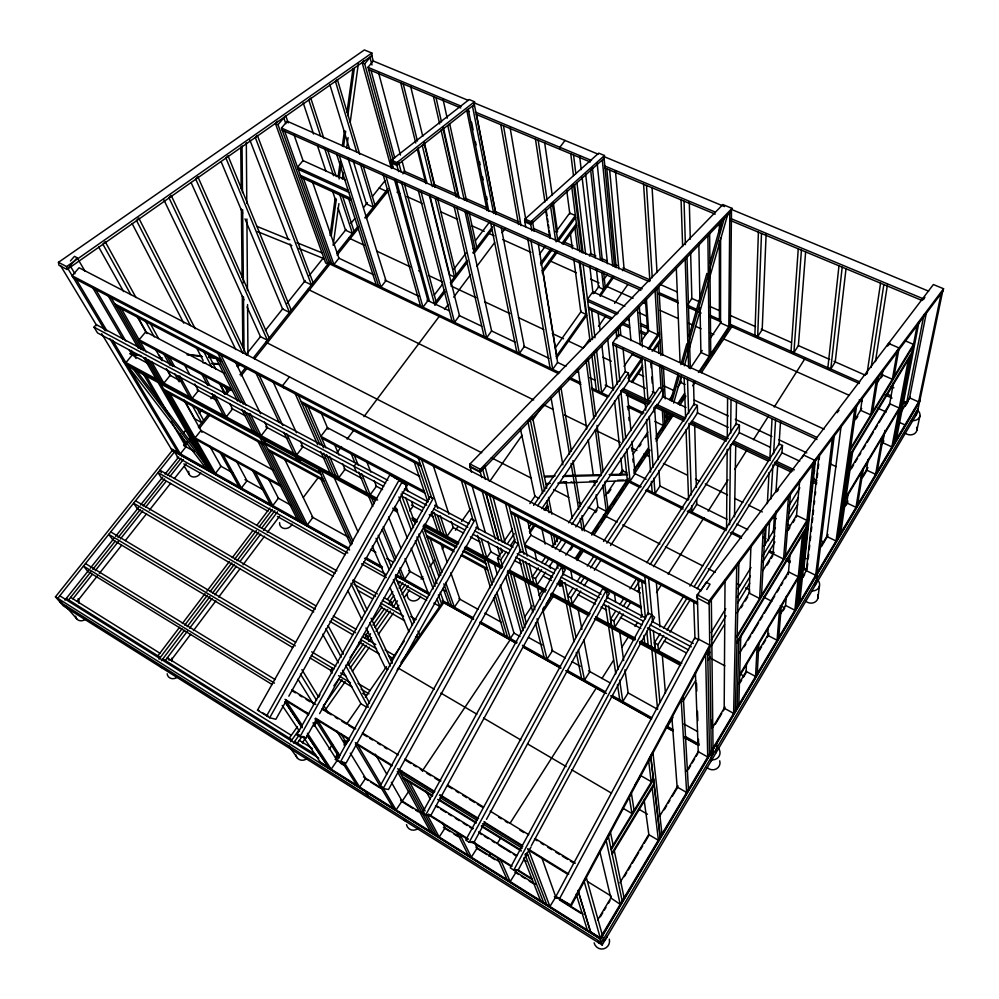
<?xml version="1.0" encoding="UTF-8"?>
<svg xmlns="http://www.w3.org/2000/svg" width="999" height="999" viewBox="0 0 999 999"><rect width="100%" height="100%" fill="white"/><g stroke="black" fill="none" stroke-linecap="round" stroke-linejoin="round"><path stroke-width="1.5" d="M720.604 237.7L720.554 322.952L728.82 326.636L729.794 213.611L732.042 208.354L722.851 204.558L469.992 463.961L469.792 466.858L480.119 472.202L731.48 211.151L730.331 326.061L700.212 371.503M720.616 228.396L720.616 220.642M723.713 339.585L723.738 338.936L849.275 395.367M371.865 53.034L371.853 55.769L67.07 269.48L58.941 265.247L58.454 262.337L364.373 49.95L371.865 53.034L66.596 266.571L58.454 262.337M725.024 580.269L724.188 708.204L733.628 713.361L736.763 565.884L738.885 562.437L735.351 710.451M726.548 529.32L727.185 449.3M727.272 437.962L727.597 397.989M729.582 524.662L730.506 444.692M730.644 433.379L731.031 399.588M391.421 160.152L391.383 162.962L396.853 165.384L474.338 104.508L474.5 101.748L469.168 99.538L391.421 160.152L396.915 162.575L474.5 101.748M734.502 516.795L735.739 445.566M736.101 424.887L736.5 401.685M396.853 165.384L396.915 162.575M646.79 562.699L736.113 423.676L739.435 425.237L739.285 432.629L653.508 566.658M737.087 707.554L738.86 640.072M738.81 704.645L740.759 636.925M758.403 232.23L754.882 335.314L757.679 336.551L762.2 329.633L766.133 233.841M757.679 336.551L761.488 233.516M746.44 663.973L746.153 671.415L755.556 676.435L757.117 646.765M750.923 546.64L749.15 593.119L759.64 598.501L763.186 530.606L765.234 527.272L761.525 595.392M757.254 673.588L758.878 643.818M765.022 545.354L766.146 525.237M767.344 503.571L769.068 472.627M769.867 458.204L772.065 418.643M768.431 540.684L769.53 522.14M770.903 498.951L772.926 464.935M773.588 453.721L775.574 420.279M773.338 532.679L774.45 515.546M775.961 492.195L777.672 465.721M779.008 445.079L780.494 422.115M768.219 627.584L767.707 635.352L777.072 640.234L779.532 609.29M775.911 511.263L773.101 553.821L783.541 559.04L788.486 496.953L790.459 493.718L785.376 555.981M689.934 586.138L779.083 443.881L782.479 445.479L781.98 452.797L697.152 588.686M798.263 248.876L791.021 351.398L793.88 352.659L798.376 345.629L805.631 251.898M793.88 352.659L801.423 250.187M480.119 472.202L480.332 469.305L732.042 208.354M778.733 637.437L781.268 606.393M786.375 596.178L785.564 605.444L794.892 610.214L802.459 534.84M788.261 574.562L790.009 554.495M525.024 219.018L524.775 221.84L530.681 224.45L604.095 158.292L604.457 155.519L598.726 153.147L525.024 219.018L530.944 221.628L604.457 155.519M796.378 517.07L799.774 479.782M530.681 224.45L530.944 221.628M796.528 607.467L804.245 531.868M798.164 604.72L812.849 463.449L814.772 460.314L803.658 455.094L801.735 458.216M799.799 601.972L814.772 460.314M803.945 567.969L813.036 482.442M813.423 478.896L815.496 459.34M838.973 265.871L827.859 367.782L830.768 369.068L835.226 361.95L846.016 268.743M806.355 570.629L819.055 455.069M807.192 567.981L807.704 563.411M808.203 558.828L808.715 554.258M809.215 549.675L809.727 545.104M810.226 540.521L810.738 535.951M811.238 531.368L811.75 526.798M812.249 522.215L812.761 517.644M813.099 514.585L813.598 510.014M814.272 503.908L814.61 500.861M815.284 494.755L815.621 491.708M817.194 477.522L817.694 473.014M818.193 468.506L818.693 463.998M819.192 459.49L819.517 456.493M830.768 369.068L842.194 267.208M815.321 585.189L815.833 580.993M816.495 579.882L817.207 574.2M817.257 572.564L834.252 435.514L832.379 438.573L815.659 575.274L802.697 568.856M817.869 598.276L819.455 585.963M841.208 425.437L826.772 536.463L836.026 540.983L854.819 408.741L856.63 405.769L837.599 538.336M330.07 235.439L335.152 198.451M338.112 176.885L340.234 161.476M342.345 146.054L344.468 130.644M347.003 112.15L352.934 69.006M331.231 235.989L336.338 199.001M339.098 178.958L341.009 165.085M343.556 146.591L345.679 131.181M347.802 115.772L354.383 67.982M333.142 245.092L338.911 203.609M342.32 179.033L343.181 172.889M346.591 148.302L348.089 137.55M350.224 122.19L358.341 63.811M839.172 535.689L850.923 454.632M840.733 533.041L852.646 451.798M848.163 493.706L846.79 502.934L856.006 507.33L861.662 472.04M862.349 398.102L860.551 410.289L870.803 414.922L876.385 379.982L878.146 377.098L872.502 412.112M867.02 373.738L880.544 283.229M871.178 367.407L883.828 284.603M875.436 361.613L887.474 284.553M857.554 504.732L863.261 469.355M868.206 459.403L866.445 470.029L875.624 474.3L882.03 437.987M882.916 370.279L882.167 374.787L892.369 379.283L897.402 350.774L899.112 347.964L888.598 343.431L886.887 346.228M877.147 471.753L883.603 435.352M894.043 376.536L899.112 347.964M884.939 430.432L882.754 442.732L891.895 446.915L908.403 359.528M889.322 405.856L893.418 382.817M893.393 444.393L910.027 356.843M894.879 441.883L917.182 325.199L918.843 322.465M896.378 439.373L918.918 322.29M923.988 314.535L906.305 404.42L902.022 402.522M926.423 312.487L909.552 397.864L918.63 401.898L941.108 293.831L942.706 291.184L917.194 413.236L602.147 944.992L63.299 605.856L55.444 596.865L173.002 449.55M904.644 426.536L904.969 424.9L898.463 421.965M915.758 415.659L916.77 410.789M916.857 430.382L919.904 416.046M697.24 594.78L696.59 597.639L708.366 603.783L942.631 291.546L943.556 288.736L933.378 284.54L697.24 594.78L709.053 600.936L708.366 603.783M665.933 417.008L667.22 412.512M670.629 400.549L678.309 373.626M680.868 364.647L686.837 343.718M688.973 336.238L706.88 273.414M709.864 262.949L722.24 219.568M668.618 413.186L666.483 420.666L665.946 411.326M672.04 401.211L679.308 375.786M682.729 363.823L724.2 218.719M673.638 403.097L681.33 376.273M684.327 365.834L727.484 215.309M698.426 639.672L694.742 637.712L555.943 896.39L570.491 905.444L709.789 645.142L698.663 639.223L559.59 898.638L571.44 905.394L710.389 645.729L709.789 645.142M513.798 870.092L651.698 614.797L648.101 612.887L510.277 867.881L513.798 870.092L518.081 870.254L529.145 849.749M531.368 845.654L654.607 617.382L651.698 614.797M485.002 822.127L473.826 842.669L469.18 842.244L465.734 840.097L602.609 588.673L609.415 593.306L486.488 819.38M469.18 842.244L606.118 590.534M425.649 815.084L561.638 566.858L558.216 565.034L422.29 812.986L425.649 815.084L430.644 815.758L565.309 569.817L561.638 566.858M379.895 786.538L514.872 541.97L518.219 543.756L383.179 788.573L379.895 786.538L382.58 787M520.741 549.612L388.511 789.497L383.179 788.573M340.447 761.912L474.525 520.491L471.253 518.756L337.25 759.914L340.447 761.912L346.104 763.061L477.372 526.51M300 736.675L433.154 498.464L429.957 496.765L296.89 734.74L300 736.675L305.956 738.049L316.571 719.043M319.605 713.623L436.313 504.645M286.538 700.262L275.861 719.28L269.68 717.757L257.505 710.152L389.835 474.887L400.449 480.781L393.768 477.222M288.823 696.178L407.03 485.526L398.988 480.282L407.03 485.526M399.213 479.87L266.671 715.858L268.219 716.246L262.999 712.986M269.68 717.757L402.122 481.955M602.147 944.992L600.162 938.049L920.091 399.45M599.75 851.235L610.839 897.989L620.192 904.332L624.15 898.001L614.31 850.761M644.13 799.999L648.851 834.664L658.416 840.321L660.264 837.212L653.508 778.371L611.001 848.663L613.124 845.129L610.539 832.716L608.354 836.325L622.252 901.21M919.742 401.111L600.411 938.898L320.879 763.348M919.592 401.748L600.499 939.197L55.444 596.865M918.218 408.354L601.448 942.532L59.952 602.035M739.672 674.625L798.251 576.76L788.498 571.853L739.46 653.321M846.028 496.928L899.237 408.029L889.697 403.758L849.899 469.855M739.635 675.973L798.101 578.259M845.791 498.551L898.913 409.765M597.664 920.017L611.176 897.402M619.917 882.766L648.526 834.864M659.652 816.233L677.934 785.639M686.675 771.003L698.601 751.048M712.162 728.333L724.937 706.942M738.523 684.215L746.503 670.841M757.692 652.122L768.868 633.403M780.044 614.685L785.639 605.319M801.61 578.571L806.405 570.554M819.979 547.827L827.971 534.453M843.943 507.704L847.939 501.023M861.513 478.284L867.906 467.594M881.48 444.855L883.878 440.846M900.648 412.787L910.276 396.653M910.364 396.74L906.705 402.859L903.683 401.511M600.362 916.795L602.759 912.786M604.358 910.101L605.956 907.429M608.354 903.421L609.952 900.736M624.325 876.66L626.723 872.639M628.321 869.967L630.719 865.958M632.317 863.286L638.711 852.572M640.309 849.899L642.694 845.891M644.293 843.218L649.088 835.189M664.273 809.764L666.67 805.756M668.269 803.084L669.854 800.399M672.252 796.39L677.846 787.025M688.236 769.63L690.634 765.621M692.232 762.936L694.63 758.928M696.216 756.255L697.814 753.583M715.371 724.188L721.74 713.511M723.338 710.838L724.937 708.166M740.084 682.792L741.683 680.132M743.268 677.459L746.465 672.115M759.215 650.749L761.613 646.74M763.199 644.08L765.596 640.072M767.195 637.399L768.78 634.727M783.141 610.701L784.727 608.029M803.071 577.31L804.657 574.65M821.403 546.603L827.784 535.926M846.116 505.207L847.714 502.547M862.861 477.172L866.845 470.492M905.106 406.431L908.291 401.099M631.942 813.498L634.028 810.027L631.393 793.218L629.233 796.777L631.942 813.498L622.602 808.029M640.496 775.474L651.136 781.58L653.196 778.171L650.661 756.206L648.526 759.727M744.23 646.703L745.841 644.03M748.239 640.034L750.649 636.038M752.259 633.366L758.678 622.702M760.276 620.029L762.687 616.033M764.297 613.361L771.49 601.398M772.314 600.037L774.725 596.028M777.135 592.032L779.532 588.036M781.143 585.364L782.741 582.704M785.152 578.696L786.762 576.036M851.248 468.881L853.658 464.872M855.219 462.275L857.604 458.316M859.19 455.669L860.776 453.034M863.161 449.075L865.546 445.117M867.132 442.47L873.488 431.905M875.087 429.27L877.459 425.312M879.058 422.664L888.586 406.818M737.137 635.664L806.93 520.404L796.54 515.347L786.887 531.181M850.511 448.426L913.511 344.368L904.632 340.559M737.1 637.187L806.742 522.115M850.249 450.249L913.136 346.341M611.238 849.787L653.658 779.632M737 641.72L806.218 527.222M849.462 455.681L912.012 352.21M736.962 643.219L806.043 528.908M849.212 457.48L911.65 354.158M611.962 853.146L654.083 783.378M612.2 854.257L654.233 784.627M707.791 655.644L709.839 652.285L707.092 650.811M707.866 660.314L709.914 656.967M737.062 612.974L749.912 591.87M762.774 570.754L774.025 552.285M853.97 421.079L861.687 408.416M876.647 383.866L882.317 374.563M741.196 607.667L742.819 605.007M745.254 601.011L747.689 597.015M767.17 565.034L769.605 561.038M771.228 558.379L772.851 555.706M788.261 530.394L789.884 527.722M793.131 522.402L794.754 519.73M856.131 418.956L857.754 416.296M881.18 377.822L882.804 375.162M634.852 785.451L641.283 774.899M711.35 639.797L725.998 615.859M737.399 597.227L750.411 575.948M762.624 555.993L774.824 536.038M788.661 513.424L798.426 497.465M813.074 473.514L814.709 470.854M711.538 645.716L724.537 624.437M737.537 603.146L749.725 583.191M762.724 561.913L774.912 541.957M787.911 520.666L797.664 504.707M811.475 482.092L813.91 478.096M866.333 374.313L867.507 372.402M711.076 632.604L725.736 608.691M737.949 588.773L750.973 567.519M764.01 546.266L775.411 527.672M788.436 506.418L799.837 487.812M813.686 465.234L815.309 462.574M667.419 726.485L673.064 717.307M682.742 701.573L695.654 680.606M777.222 491.508L778.546 489.36M706.755 589.535L710.039 584.24L706.131 582.23L700.374 591.47M666.683 637.499L658.441 650.699L657.916 644.655L663.698 635.426M669.979 632.217L689.735 600.561M698.813 593.968L697.339 596.328L698.638 639.897M531.031 847.027L528.821 850.561L549.912 906.505L555.769 896.927L541.708 857.479M666.995 630.144L686.788 598.488M694.218 586.613L782.479 445.479M654.994 648.826L654.445 642.782L660.227 633.566M663.523 628.296L684.165 595.367M488.998 856.443L490.621 853.895M497.102 843.693L501.148 837.312M510.152 823.126L596.203 688.124M601.91 678.558L613.486 660.314M621.753 647.277L628.371 636.863M634.989 626.435L637.462 622.527M640.784 617.307L642.444 614.697M656.543 592.469L661.513 584.627M668.156 574.175L703.945 517.769M708.116 511.201L728.034 479.832M734.615 469.455L746.952 450.012M753.533 439.647L768.431 416.183M774.237 407.03L804.932 358.666M623.239 613.96L614.822 627.097L613.935 620.928L619.83 611.738M626.598 608.703L630.806 602.135M637.524 591.62L640.047 587.674M611.463 625.274L610.539 619.105L615.596 611.226M619.817 604.67L624.025 598.114M629.932 588.935L636.675 578.446M623.201 606.48L627.409 599.912M634.153 589.41L639.21 581.53M650.162 564.46L739.435 425.237M580.731 591.046L572.215 604.045L570.978 597.764L576.96 588.661M580.369 583.466L584.64 576.972M590.621 567.869L597.452 557.479M606.843 543.181L697.352 405.444L694.105 403.908L603.546 541.47M584.153 585.839L588.411 579.345M594.38 570.242L601.198 559.84M610.576 545.529L697.527 412.912L697.352 405.444M572.789 588.186L567.669 595.966L570.978 597.764M577.06 581.693L581.331 575.212M587.312 566.121L594.143 555.744M557.917 584.378L560.501 580.481M575.162 558.379L581.193 549.275M591.545 533.678L628.259 478.309M633.791 469.967L648.438 447.864M656.206 436.163L670.853 414.061M677.759 403.658L684.652 393.256M698.451 372.452L730.344 324.35L859.727 381.905M542.719 609.128L544.443 606.53M546.166 603.933L552.185 594.855M559.078 584.465L561.65 580.569M576.286 558.491L582.305 549.4M591.77 535.114L627.921 480.581M633.94 471.491L648.576 449.413M655.456 439.036L671.803 414.36M678.696 403.971L684.715 394.88M559.34 585.539L561.051 582.941M577.36 558.329L580.794 553.146M595.392 531.118L597.964 527.222M601.398 522.04L603.983 518.156M607.417 512.974L609.989 509.09M613.423 503.896L615.996 500.012M619.43 494.83L623.726 488.349M625.436 485.764L628.009 481.868M638.324 466.308L641.758 461.126M644.343 457.23L646.915 453.334M662.387 429.982L664.959 426.098M669.268 419.605L670.978 417.02M681.293 401.448L684.727 396.266M705.356 365.135L707.929 361.238M712.225 354.757L713.948 352.16M718.244 345.679L721.678 340.484M724.263 336.588L727.697 331.406M542.894 612.037L554.008 595.267M559.939 586.301L562.524 582.392M577.047 560.464L583.928 550.074M594.168 534.602L629.82 480.756M634.865 473.151L650.112 450.124M656.043 441.158L673.101 415.409M679.882 405.169L685.876 396.128M692.732 385.764L695.341 381.83M701.335 372.764L732.13 326.261M514.21 632.679L510.314 638.511L496.84 592.282M524.388 617.382L532.167 605.719M539.073 595.354L542.519 590.172M549.425 579.807L552.022 575.923M565.834 555.194L572.739 544.83M583.953 527.984L597.764 507.242M605.544 495.591L615.034 481.331M619.355 474.85L622.802 469.667M633.166 454.12L647.839 432.092M669.417 399.7L672.876 394.518M678.046 386.75L681.505 381.568M690.134 368.606L702.222 350.474M709.989 338.811L721.216 321.965L709.69 316.87M401.923 801.598L408.703 791.395M422.302 771.003L510.102 639.872M570.417 550.137L573.001 546.253M595.404 512.612L597.127 510.014M608.329 493.194L610.913 489.31M620.391 475.074L622.976 471.203M639.348 446.615L641.071 444.018M645.379 437.55L647.102 434.965M545.641 572.102L537.012 585.002L535.501 578.621L541.558 569.592M549.1 566.945L553.409 560.489M559.452 551.46L566.358 541.133M575.849 526.935L662.999 396.603L662.549 389.073L659.365 387.575L568.568 522.789M401.923 770.916L400.424 773.139L433.529 793.543M538.311 567.857L532.255 576.873L535.501 578.621M541.77 562.712L545.229 557.554M552.147 547.252L559.065 536.95M545.017 564.435L549.338 557.991M555.382 548.963L562.3 538.648M571.803 524.463L662.549 389.073M608.428 836.675L606.081 840.184L620.192 904.332M529.383 531.593L533.703 525.249M544.068 510.027L547.527 504.945M631.281 381.918L642.582 365.322M652.135 351.273L659.964 339.772M529.757 533.216L535.801 524.35M545.279 510.414L547.864 506.618M632.317 382.48L642.719 367.182M654.008 350.599L660.077 341.67M688.036 304.108L691.857 298.501L690.659 253.271M502.497 566.333L500.711 559.852L505.993 552.122M510.402 545.679L514.81 539.235M537.699 505.731L628.396 373.014L625.262 371.541L623.064 348.614M627.971 378.346L641.995 357.804M648.126 348.813L659.515 332.13M629.02 378.933L642.145 359.69M649.138 349.438L659.627 334.053M528.683 527.909L532.18 522.777M541.783 508.691L629.095 380.594L628.396 373.014M503.708 541.745L512.425 529.033M529.87 503.596L535.114 495.966M624.038 366.333L632.804 353.534M641.583 340.746L648.601 330.519M499.338 564.622L497.527 558.141L502.809 550.412M507.217 543.98L514.273 533.691M533.653 505.382L625.262 371.541M477.534 535.364L483.641 556.056L486.775 557.754L491.133 551.398M335.327 759.59L337.974 755.756M345.916 744.255L349.45 739.148M397.127 670.142L443.918 602.409L440.234 592.32M657.005 289.498L658.841 286.838L662.749 355.307M335.489 757.205L338.149 753.371M343.956 744.967L347.877 739.285M400.961 662.499L443.431 601.061M618.069 328.946L619.992 326.173L620.903 335.489M328.996 749.5L332.542 744.392M346.703 724L360.876 703.596L342.495 670.229M365.297 697.215L386.551 666.608M390.971 660.239L404.258 641.108M617.207 384.228L612.824 342.732L618.606 334.403L824.125 429.158M302.31 742.682L304.982 738.86M313.923 726.136L317.507 721.053M325.549 709.602L345.217 681.605M352.372 671.428L369.355 647.252M378.296 634.527L393.494 612.899M396.178 609.078L398.863 605.269M404.22 597.627L409.59 589.997M530.269 419.592L532.405 416.546L546.69 488.236M421.103 579.195L422.864 576.685M429.907 566.645L434.303 560.377M442.232 549.075L443.993 546.565M455.444 530.257L458.079 526.485M461.613 521.453L470.479 508.828M489.972 481.031L522.04 435.314M532.767 420.03L543.493 404.732L553.259 409.515M589.547 339.098L583.279 348.039L567.769 340.759M598.501 326.336L605.656 316.134M614.61 303.371L627.772 284.615M290.659 741.683L299.176 729.607M350 657.617L361.263 641.658M365.222 636.038L368.469 631.455M372.964 625.087L384.665 608.516M389.16 602.135L393.893 595.441M399.063 588.111L402.847 582.754M365.047 638.274L366.933 635.589L364.248 634.015M389.073 604.22L390.921 601.585L384.165 597.739M293.569 743.031L299.126 735.139M333.853 685.863L339.223 678.246M348.189 665.534L363.524 643.768M366.983 638.861L370.567 633.778M375.05 627.434L387.687 609.502M391.158 604.57L394.842 599.35M401.011 590.596L405.494 584.24M297.327 743.156L301.798 736.812M323.264 706.318L342.045 679.632M350.087 668.194L366.183 645.329M368.868 641.52L371.553 637.699M376.024 631.356L390.334 611.026M393.019 607.205L397.49 600.861M401.96 594.505L408.216 585.614M556.118 356.581L586.55 313.586M599.974 294.618L612.499 276.91M556.393 358.229L586.763 315.284M600.174 296.341L613.573 277.385M289.31 738.136L297.415 726.685M318.119 697.402L319.917 694.854M372.115 621.003L382.018 606.992M387.412 599.35L392.819 591.72M398.214 584.078L400.012 581.53M481.793 477.547L480.169 471.553L482.43 468.356L485.389 479.458M482.604 469.018L484.852 465.834L488.798 480.781M622.502 270.679L624.05 268.481L615.446 170.904M426.049 526.548L424.3 528.995L456.905 546.69M555.369 347.777L581.343 311.188M593.881 293.519L599.25 285.951M603.733 279.645L607.317 274.6M332.542 668.156L330.607 670.878L331.993 673.338M409.652 510.926L413.186 506.018L411.625 501.698M589.497 256.044L591.046 253.883L582.105 177.285M541.82 270.991L556.381 251.049M561.838 243.569L576.398 223.626M542.132 272.939L557.579 251.773M563.024 244.305L576.66 225.624M540.521 263.124L550.611 249.35M556.118 241.833L575.374 215.534L569.705 213.074L555.943 231.818M465.022 211.476L491.595 330.956L486.663 337.699L457.03 208.192M540.846 265.11L551.835 250.087M558.241 241.333L575.636 217.57M539.423 254.308L544.93 246.815M356.193 463.424L354.033 466.321L356.243 471.703M525.661 226.686L524.612 220.579L525.861 218.918M531.805 230.819L530.531 223.202L532.405 220.679L534.165 231.368M303.371 497.39L318.219 477.609M336.813 452.847L341.496 446.615M347.115 439.123L353.671 430.394M363.973 416.658L438.998 316.72M444.518 309.378L448.189 304.483M453.696 297.153L470.379 274.912M476.91 266.221L494.617 242.632M502.072 232.705L504.87 228.971M709.053 600.936L943.556 288.736M434.852 305.382L445.129 291.758M450.736 284.328L467.557 262.038M474.088 253.371L491.845 229.832M171.004 660.376L190.647 634.303M193.456 630.581L215.896 600.786M218.706 597.065L240.21 568.506M243.019 564.785L264.523 536.238M267.332 532.504L279.495 516.371M565.022 140.447L559.84 147.315L560.127 149.438M434.178 295.18L442.607 284.041M453.846 269.193L466.021 253.109M475.387 240.747L489.435 222.178M159.028 659.128L182.018 628.771M184.715 625.187L207.43 595.192M210.14 591.608L231.893 562.862M234.603 559.278L256.368 530.531M259.078 526.948L272.365 509.39M161.501 660.676L184.478 630.282M187.188 626.698L209.877 596.665M212.587 593.081L234.353 564.298M237.063 560.714L258.704 532.08M261.526 528.346L274.812 510.764M444.692 290.06L434.39 303.696L401.461 182.13M450.299 282.617L467.157 260.302M472.764 252.872L492.42 226.835M165.31 660.464L187.75 630.719M189.623 628.246L212.075 598.513M214.872 594.792L236.388 566.296M240.135 561.338L260.702 534.078M263.511 530.357L277.547 511.775M301.361 459.103L299.6 461.426L298.152 458.354M157.904 655.831L179.558 627.26M182.38 623.526L204.97 593.718M206.855 591.233L229.445 561.426M232.268 557.704L252.972 530.369M256.743 525.399L269.917 508.016M283.891 432.38L293.831 453.459L296.641 454.97L302.859 446.79L300.274 441.146M837.174 412.699L839.06 410.227M888.123 345.679L890.009 343.194M923.039 299.75L924.924 297.277M266.171 440.059L264.398 442.345L320.03 472.515M241.808 409.34L252.884 431.306L261.126 435.764L267.37 427.709L264.648 422.102M289.46 376.848L282.53 385.701L283.454 387.737M77.185 601.448L97.415 575.886M99.338 573.451L121.491 545.442M125.337 540.571L146.528 513.786M149.425 510.139L170.604 483.341M174.463 478.471L186.026 463.861M212.1 393.681L223.564 415.447L226.261 416.908L232.517 408.978L229.708 403.509M68.619 599.887L90.884 571.828M92.82 569.393L115.185 541.208M118.007 537.662L140.384 509.465M143.182 505.944L164.61 478.946M167.395 475.437L181.081 458.191M72.939 598.826L92.32 574.388M95.23 570.716L118.481 541.383M120.417 538.936L142.707 510.826M145.604 507.167L165.959 481.493M169.83 476.61L183.391 459.503M175.325 450.849L57.78 598.326L62.275 603.483M183.828 445.217L186.738 441.57M188.674 439.148L190.609 436.713M198.351 426.985L208.991 413.611M224.475 394.155L229.308 388.074M239.96 374.7L245.754 367.407M253.496 357.679L330.494 260.951M336.713 253.122L358.004 226.373M364.772 217.869L387.999 188.686M185.714 445.467L187.65 443.019M189.598 440.584L191.533 438.149M199.3 428.384L209.965 414.96M226.461 394.218L230.344 389.335M241.021 375.911L246.84 368.594M254.608 358.828L330.294 263.661M337.088 255.12L358.429 228.284M366.196 218.519L388.499 190.472M402.909 173.863L404.82 171.466L402.048 161.039M64.947 600.124L88.561 570.404M90.322 568.194L113.749 538.711M115.597 536.401L138.549 507.504M140.472 505.082L162.65 477.172M165.035 474.175L178.646 457.055M398.613 171.616L396.578 164.111L398.476 161.738L401.298 172.265M183.679 432.767L186.588 429.12M199.238 413.286L202.16 409.627M210.914 398.676L213.823 395.017M246.89 353.621L260.514 336.576M265.372 330.482L282.879 308.566M286.775 303.696L305.257 280.557M309.141 275.687L322.764 258.641M333.454 245.242L346.104 229.408M350.961 223.326L354.857 218.456M363.611 207.492L367.495 202.622M372.365 196.541L384.977 180.744M239.81 364.535L238.137 366.633L236.975 366.034M392.744 167.707L391.096 161.701L392.994 159.328M177.747 375.761L189.485 397.003L192.12 398.439L198.389 390.634L194.793 383.966M143.781 357.567L156.094 378.946L163.861 383.141L170.142 375.449L166.333 368.656M393.294 160.09L367.982 67.32L373.251 61.001L468.394 100.449M123.376 361.251L125.911 362.625L132.205 355.057L129.083 349.737M391.396 168.481L362.2 62.8L363.961 60.689M393.294 168.019L364.697 63.849L371.753 55.395L373.351 61.376M559.64 372.664L329.295 262.312L281.468 128.022L287.2 121.229L649.1 281.581M275.437 123.539L278.009 124.688L327.984 264.098L325.662 262.999L275.437 123.539L277.36 121.266M278.009 124.688L285.689 115.597L288.236 122.902M383.716 486.438L97.515 332.904L94.018 327.16L96.216 324.588L387.837 480.319M697.577 604.183L73.389 277.872L72.115 275.749L79.071 267.744L701.261 590.509M70.442 260.926L74.438 256.343L77.16 257.754L67.82 268.444L105.145 330.794M570.491 905.444L571.44 905.394M545.766 483.603L550.299 483.429M557.854 483.166L597.34 481.73M605.069 481.456L626.685 480.669L625.287 479.97M560.851 482.217L566.77 482.005M589.685 481.206L595.879 480.994M617.544 480.232L623.738 480.019M544.443 476.973L553.671 476.735M562.912 476.498L601.373 475.512M610.601 475.274L627.522 474.85M544.405 476.123L555.194 475.861M564.447 475.636L601.448 474.737M609.153 474.55L626.111 474.138M133.491 354.233L138.124 354.757M212.263 363.211L216.895 363.748M133.204 354.732L140.909 355.607M159.428 357.704L162.525 358.054M202.647 362.612L205.732 362.962M211.9 363.661L219.618 364.535M187.475 354.333L201.286 355.994M208.953 356.918L216.621 357.842M156.493 351.124L159.553 351.486M187.15 354.782L202.472 356.618M208.604 357.355L217.807 358.454M296.89 734.74L299.875 735.426M257.505 710.152L259.091 710.551M256.681 226.273L289.797 239.772M296.99 242.707L321.753 252.722M257.655 231.656L291.883 245.517M298.738 248.389L324.238 258.778L323.089 258.229M474.163 102.835L598.076 154.146M603.821 156.531L724.537 206.568M731.73 209.54L928.608 291.159M362.2 62.8L364.697 63.849M367.982 67.32L461.051 106.131M475.374 112.1L591.52 160.477M604.47 165.871L715.222 212.063M731.043 218.656L923.8 299.026M368.569 69.455L460.751 107.942M466.508 110.352L469.43 111.563M476.585 114.56L590.309 161.988M604.67 167.982L715.222 214.136M731.006 220.729L921.965 300.462M524.612 220.579L530.531 223.202M391.096 161.701L396.578 164.111M403.933 171.079L426.673 181.144M433.778 184.291L456.518 194.343M465.047 198.127L486.363 207.555M494.892 211.326L519.043 222.015M533.254 228.309L550.312 235.851M564.522 242.145L573.051 245.916M590.172 253.446L595.879 255.969M601.573 258.491L607.28 261.014M614.41 264.173L617.257 265.434M622.964 267.957L650.062 279.945M660.039 284.365L677.147 291.933M691.408 298.251L699.962 302.035M709.952 306.456L719.929 310.864M729.907 315.284L755.581 326.648M761.288 329.171L791.233 342.42M798.363 345.579L829.732 359.453M834.003 361.351L865.384 375.237M891.046 386.588L893.893 387.849M659.365 292.769L677.834 300.986M687.787 305.407L696.315 309.203M709.103 314.897L720.466 319.955M886.725 393.918L890.996 395.816M902.359 400.874L906.63 402.759M658.391 294.031L678.333 302.909M688.311 307.355L701.136 313.062M729.632 325.749L859.29 383.491M884.927 394.905L892.057 398.077M281.468 128.022L642.207 288.848M282.143 130.12L640.908 290.272M396.965 192.108L399.787 193.369M406.83 196.541L422.315 203.496M440.621 211.726L457.517 219.318M471.59 225.649L484.265 231.343M488.486 233.242L494.118 235.776M502.597 239.585L530.968 252.335M549.413 260.627L576.373 272.752M590.559 279.121L599.075 282.954M606.168 286.139L633.104 298.251M643.019 302.697L645.841 303.971M660.002 310.339L678.408 318.606M688.323 323.064L692.569 324.975M695.391 326.248L701.061 328.796M709.552 332.617L713.798 334.515M859.24 399.837L862.075 401.111M877.721 408.154L886.263 411.988M379.17 188.012L386.064 191.121L386.576 192.894M345.204 179.695L303.009 160.589L297.477 167.258L348.139 190.334M624.812 306.268L592.832 291.783L587.474 299.325L618.094 313.261M638.711 312.562L647.052 316.333M640.359 323.401L647.315 326.573M472.764 248.526L475.199 249.638L466.87 211.925M298.202 169.281L348.776 192.332M587.724 301.273L616.895 314.573M626.61 319.006L629.395 320.267M640.496 325.337L647.452 328.496M300.324 175.287L350.686 198.314M588.448 307.068L612.487 318.069M622.389 322.59L629.47 325.824M640.784 331.006L646.44 333.591M301.036 177.273L351.311 200.3M588.686 308.978L611.276 319.33M621.153 323.851L629.632 327.734M640.921 332.904L645.167 334.84M612.824 342.732L817.17 437.55M613.036 344.767L816.957 439.498M632.142 354.508L641.333 358.778M685.052 384.428L680.893 382.492L680.706 377.847M348.863 238.037L364.223 245.242M376.798 251.149L410.314 266.87M418.693 270.804L421.491 272.115M428.471 275.399L442.445 281.943M450.824 285.876L476.123 297.752M484.577 301.723L509.965 313.636M518.419 317.595L543.793 329.508M552.26 333.479L563.536 338.773M602.946 357.267L611.376 361.226M638.074 373.751L643.693 376.386M663.361 385.614L673.201 390.234M694.342 400.099L728.234 415.996M735.289 419.318L771.865 436.476M778.858 439.76L806.805 452.872M830.569 464.023L836.163 466.645M628.508 380.319L645.342 388.274M652.359 391.583L655.169 392.907M662.187 396.216L686.051 407.492M697.277 412.787L728.159 427.372M739.385 432.679L770.266 447.252M781.493 452.559L799.737 461.176M622.989 388.411L651.086 401.76M656.705 404.433L684.802 417.782M691.82 421.116L728.346 438.474M733.965 441.146L770.504 458.504M776.123 461.176L794.38 469.855M812.649 478.533L816.857 480.531M621.765 389.61L649.812 402.947M655.419 405.619L684.864 419.617M690.471 422.29L726.922 439.622M732.542 442.295L770.391 460.302M774.6 462.3L792.831 470.966M812.462 480.307L816.67 482.305L816.47 484.078L812.237 482.067M620.579 390.809L648.763 404.233M654.395 406.918L683.99 421.004M689.635 423.688L726.273 441.133M731.905 443.818L768.556 461.263M774.188 463.948L791.108 472.003M338.599 258.054L373.676 274.762M384.902 280.12L418.581 296.166M426.998 300.175L449.45 310.876M459.278 315.559L481.73 326.248M491.545 330.931L515.397 342.307M523.826 346.316L549.075 358.354M557.492 362.362L565.921 366.371M575.736 371.054L578.546 372.39M589.772 377.734L595.379 380.419M605.207 385.102L613.623 389.111M626.248 395.129L645.903 404.483M569.467 377.372L580.694 382.754M591.932 388.136L608.778 396.203M628.433 405.619L643.88 413.024M558.491 373.626L329.982 264.048L329.37 262.35M568.306 378.334L580.918 384.378M592.132 389.76L607.554 397.152M627.185 406.568L642.607 413.961M654.907 421.491L663.261 425.512L662.337 410.177M307.967 289.31L533.691 399.925M564.41 414.985L586.725 425.924M596.478 430.706L620.192 442.32M631.343 447.789L636.925 450.524M643.893 453.946L649.5 456.63M663.448 463.461L687.162 475.087M695.529 479.183L699.712 481.243M705.294 483.978L727.584 494.905M734.54 498.314L742.881 502.397M748.451 505.119L762.362 511.938M773.488 517.395L776.26 518.756M787.387 524.213L790.172 525.574M820.778 540.571L823.551 541.933M633.653 472.964L646.178 479.183M660.102 486.101L687.949 499.925M696.291 504.07L726.922 519.28M736.663 524.113L747.801 529.645M763.124 537.25L765.908 538.636M803.496 557.305L806.28 558.691M626.997 472.977L622.202 470.579L620.829 458.191M627.285 479.77L641.221 486.725M646.79 489.51L683.016 507.592M688.598 510.377L726.211 529.158M731.792 531.943L741.545 536.813M769.405 550.724L773.588 552.809M786.126 559.078L790.309 561.163M802.846 567.42L807.03 569.505M639.972 487.549L627.447 481.293L624.537 453.746M645.529 490.322L683.079 509.09M687.25 511.176L726.198 530.631M730.369 532.717L741.495 538.286M769.317 552.185L773.488 554.27M786.013 560.526L790.184 562.612M571.103 481.855L572.627 482.629M563.873 482.105L565.409 482.892M265.796 342.182L481.73 452.772M491.358 457.717L531.431 478.234M553.571 489.572L568.793 497.365M578.483 502.335L581.243 503.746M588.161 507.292L596.465 511.538M603.384 515.084L617.207 522.102M622.727 524.925L659.927 543.98M665.434 546.803L702.747 565.909M708.279 568.743L715.209 572.29M737.349 583.628L740.122 585.052M745.654 587.887L749.812 590.009M763.648 597.102L771.952 601.361M780.256 605.606L784.415 607.742M538.898 498.326L534.902 496.266L520.504 429.258M469.992 463.961L480.332 469.305M480.169 471.553L469.842 466.196L471.516 472.165M246.79 353.746L247.952 354.345L247.565 304.57M72.115 275.749L697.489 602.459M114.735 303.821L221.029 359.565M300.986 401.423L420.304 463.998M510.452 511.263L645.354 582.005M115.921 305.906L222.053 361.601M301.86 403.421L420.954 465.921M510.914 513.136L645.529 583.791M224.3 373.326L145.729 331.843L139.111 339.772L231.506 388.898M419.667 476.423L327.422 427.709L320.879 436.338L424.2 491.258M640.334 592.931L530.956 535.189L524.55 544.605L640.871 606.443M321.69 438.199L424.825 493.069M524.975 546.353L641.046 608.104M140.222 341.72L232.467 390.809M222.839 392.045L225.162 393.294L220.205 383.616M404.358 489.148L427.747 501.635M434.627 505.307L469.031 523.676M475.911 527.36L513.061 547.19M519.942 550.874L555.719 569.979M562.599 573.651L601.136 594.23M606.643 597.165L645.167 617.744M652.047 621.415L693.331 643.456M94.018 327.16L385.577 483.204M402.023 492.007L426.71 505.219M433.566 508.878L467.844 527.235M474.7 530.894L510.352 549.974M517.207 553.646L554.22 573.463M561.076 577.135L599.475 597.677M604.957 600.611L643.344 621.153M650.199 624.825L691.333 646.84M711.263 658.553L724.874 665.834M739.847 673.863L743.93 676.048M401.573 496.016L423.551 507.804M431.793 512.225L464.76 529.907M473.002 534.328L508.703 553.483M515.571 557.167L552.659 577.06M559.527 580.744L596.615 600.636M603.483 604.32L641.945 624.949M647.439 627.896L688.636 649.999M129.708 353.658L148.951 363.998M169.555 375.075L181.93 381.718M197.04 389.847L216.284 400.187M231.393 408.304L245.142 415.696M265.746 426.773L287.737 438.598M300.999 445.791L324.837 458.541M344.068 468.881L361.938 478.471M375.674 485.864L382.555 489.56M411.401 505.069L422.402 510.976M429.27 514.672L433.391 516.883M452.634 527.222L463.623 533.129M470.454 536.875L480.082 542.045M514.448 560.526L521.316 564.223M543.306 576.036L551.56 580.469M557.055 583.428L562.549 586.388M577.672 594.505L595.541 604.12M601.036 607.067L606.543 610.027M620.292 617.419L640.908 628.496M664.273 641.058L686.263 652.884M497.527 558.141L500.711 559.852M610.539 619.105L613.935 620.928M654.445 642.782L657.916 644.655M123.414 361.201L376.71 498.226M394.518 507.854L397.252 509.328M412.312 517.482L416.421 519.705M424.637 524.138L458.866 542.657M533.828 583.204L524.188 577.996L519.343 558.691M465.671 546.403L502.597 566.383M509.44 570.092L546.378 590.072M551.848 593.031L590.147 613.748M595.616 616.708L635.289 638.161M640.759 641.133L681.805 663.324M124.463 363.049L377.634 500.037M392.707 508.191L397.627 510.851M411.9 518.581L417.382 521.553M423.701 524.975L458.491 543.806M464.81 547.29L502.335 567.544M507.817 570.504L545.354 590.896M550.824 593.856L589.048 614.547M595.516 617.981L635.464 639.672M639.372 641.72L680.519 664.06M125.537 364.847L375.562 500.224M393.344 509.852L397.44 512.075M412.487 520.229L416.595 522.452M423.426 526.148L457.617 544.68M464.46 548.376L501.386 568.381M508.229 572.09L545.154 592.095M550.624 595.054L588.923 615.796M594.393 618.768L634.053 640.247M639.522 643.206L680.556 665.434M463.698 550.374L485.439 562.162M424.887 530.631L456.068 547.552M462.849 551.236L485.901 563.748M265.259 444.056L320.791 474.2M163.774 389.223L262.7 442.919M164.785 390.984L263.549 444.63M426.61 535.476L453.583 550.149M461.675 554.545L487.3 568.481M267.794 449.163L323.064 479.22M268.644 450.861L323.813 480.881M427.185 537.075L454.108 551.735M460.839 555.394L487.762 570.042M500.224 556.955L490.834 551.81L487.874 541.421M273.339 470.254L200.949 430.494L195.092 437.874L279.807 484.677M196.004 439.473L280.582 486.226M370.404 549.4L375.849 552.435M386.75 558.516L393.569 562.3M408.566 570.654L423.564 578.995M442.644 589.622L445.367 591.146M458.991 598.738L478.084 609.365M484.89 613.149L501.248 622.265M528.508 637.437L542.145 645.029M551.685 650.337L565.309 657.929M572.127 661.725L580.307 666.283M588.486 670.829L610.289 682.979M628.009 692.844L656.643 708.778M683.903 723.963L697.527 731.543M183.629 445.467L194.543 451.548M220.429 465.959L232.705 472.789M244.967 479.62L262.687 489.485M277.685 497.839L291.308 505.432M311.763 516.808L348.564 537.3M520.042 636.463L513.948 633.066L500.299 585.064M171.029 448.601L348.539 548.001M366.196 557.817L382.505 566.945M396.091 574.55L428.696 592.819M442.282 600.424L473.526 617.919M480.319 621.715L517.007 642.257M522.44 645.304L560.476 666.608M567.27 670.404L605.319 691.708M612.112 695.516L651.51 717.569M666.458 725.936L673.251 729.745M685.476 736.588L699.063 744.193M171.928 450.087L349.238 549.425M365.484 558.466L381.855 567.694M395.442 575.249L429.483 594.318M442.495 601.61L473.651 619.13M479.857 622.539L516.695 643.181M523.426 646.952L561.138 668.069M565.646 670.604L606.493 693.493M610.576 695.779L651.66 718.793M666.408 727.06L673.338 730.931M684.178 737.012L699.088 745.366M172.203 450.537L349.625 549.962M364.56 558.329L382.205 568.206M395.641 575.799L429.707 594.83M442.682 602.097L473.151 619.168M480.007 623.076L515.484 642.894M523.476 647.377L560.227 667.969M566.608 671.54L605.132 693.131M611.937 696.94L651.398 719.055M666.37 727.447L672.015 730.606M684.203 737.437L697.739 745.017M177.135 457.217L347.764 553.034M363.748 562L385.676 574.325M396.266 580.269L427.672 597.902M433.916 603.096L439.76 606.381L437.038 599.075M183.853 463.886L267.944 511.188M277.435 516.52L345.254 554.67M361.526 563.823L385.939 577.559M407.654 589.76L426.698 600.474M336.888 570.854L159.877 470.217L161.351 472.552M353.097 580.069L377.41 593.906M335.015 573.426L157.992 472.589L161.676 478.396L333.291 576.348M353.933 584.203L375.562 596.528M382.317 600.374L399.937 610.414M410.714 616.545L416.108 619.617M380.557 603.059L403.471 616.133M357.617 590.234L372.477 598.713M404.607 620.754L381.593 607.592L380.407 604.944M415.522 636.688L417.869 638.036L416.67 635.189M135.514 500.799L315.809 605.806M333.304 615.996L356.168 629.32M315.259 609.215L133.591 503.209L137.475 508.866L313.736 611.912M331.406 618.643L355.632 632.779M362.35 636.7L375.736 644.505M385.09 649.974L394.443 655.431M329.882 621.353L352.759 634.715M360.477 639.397L376.511 648.776M388.549 655.806L392.557 658.154M359.053 642.17L379.195 653.958M398.251 668.069L434.215 689.173M440.871 693.069L476.848 714.173M483.516 718.081L520.841 739.984M527.509 743.893L566.171 766.57M571.503 769.692L611.488 793.144M639.472 809.565L647.464 814.247M387.824 669.555L385.477 668.169L365.946 627.934M110.714 531.905L295.604 642.245M311.688 651.835L335.801 666.233M295.279 645.878L108.754 534.365L112.837 539.86L292.67 647.552M311.263 655.431L333.916 668.98M340.572 672.964L345.929 676.161M357.992 683.378L370.042 690.584M309.99 657.916L331.293 670.679M338.561 675.649L350.487 682.792M361.089 689.148L369.043 693.905M338.711 678.983L352.023 686.975M362.674 693.356L366.658 695.754M360.814 703.671L366.708 707.23M85.477 563.573L275.162 679.57M291.87 689.834L315.821 704.482M322.477 708.553L355.744 728.895M362.4 732.966L398.339 754.944M404.982 759.003L440.921 780.981M447.577 785.052L483.504 807.03M490.159 811.101L528.758 834.702M535.414 838.773L575.337 863.186M292.757 691.208L295.417 692.844M299.4 695.279L302.048 696.902M306.031 699.337L310.027 701.773M321.978 709.09L331.268 714.784M335.252 717.22L337.912 718.843M341.895 721.278L345.879 723.713M348.539 725.336L353.846 728.596M363.149 734.277L367.132 736.725M369.792 738.348L372.452 739.972M377.759 743.219L380.419 744.842M384.403 747.277L387.05 748.913M405.656 760.289L410.964 763.536M413.623 765.159L416.271 766.782M420.267 769.218L422.914 770.853M426.898 773.288L430.881 775.724M434.877 778.159L438.861 780.594M448.151 786.288L452.135 788.723M456.118 791.158L458.778 792.794M462.762 795.229L466.745 797.664M469.405 799.287L474.712 802.534M477.372 804.17L482.692 807.417M498.626 817.17L501.286 818.793M505.269 821.228L507.917 822.851M519.88 830.169L523.863 832.604M534.49 839.11L537.137 840.733M541.121 843.168L543.781 844.792M547.764 847.227L551.748 849.674M555.731 852.11L559.715 854.545M562.375 856.168L567.694 859.427M570.342 861.051L573.001 862.674M274.513 683.104L83.491 566.071L87.775 571.391L272.14 684.515M587.424 881.48L611.301 896.153M285.04 699.35L308.903 714.048M315.534 718.131L348.676 738.536M355.307 742.607L392.42 765.459M397.727 768.731L434.852 791.583M440.147 794.842L478.596 818.518M483.903 821.777L522.34 845.454M527.647 848.713L568.743 874.013M285.939 700.724L308.429 714.572M315.047 718.643L349.45 739.834M356.069 743.905L391.795 765.908M398.401 769.992L434.128 791.982M439.423 795.254L477.797 818.88M484.403 822.951L522.777 846.59M528.071 849.849L567.757 874.287M315.547 719.193L317.62 720.466L339.885 755.731M355.731 743.943L357.854 745.254L381.268 784.852M440.147 797.627L477.21 820.466M482.505 823.738L522.215 848.213M402.472 776.872L432.729 795.554M439.31 799.612L476.148 822.352M481.418 825.599L520.891 849.949M343.569 740.646L345.929 742.107L341.134 734.203M403.146 778.109L432.342 796.128M437.649 799.412L476.136 823.164M481.443 826.448L521.253 851.023M525.586 853.695L527.884 855.119M436.301 805.644L473.301 828.571M478.583 831.842L516.908 855.581M523.513 859.677L526.161 861.313M435.552 805.943L438.186 807.567M440.821 809.202L446.103 812.474M448.738 814.11L451.373 815.746M455.332 818.193L459.29 820.654M463.249 823.101L467.207 825.549M469.842 827.184L472.477 828.82M479.07 832.904L481.705 834.54M484.353 836.175L488.311 838.623M492.257 841.083L494.905 842.719M498.863 845.166L502.809 847.614M503.621 848.114L505.744 849.437M506.768 850.074L510.726 852.522M513.361 854.157L516.008 855.793M428.733 814.322L468.406 839.048M472.377 841.52L512.05 866.245M517.345 869.555L531.893 878.62M303.896 736.763L305.956 738.049M428.421 814.372L430.644 815.758M427.997 814.597L467.594 839.285M471.553 841.757L511.151 866.445M516.433 869.729L532.28 879.607M335.339 759.34L344.992 765.371M363.511 776.935L383.354 789.322M400.562 800.049L421.728 813.261M444.205 827.297L460.089 837.212M475.961 847.115L499.775 861.975M515.646 871.89L535.489 884.265M555.332 896.652L583.104 913.998M340.409 763.174L343.057 764.822M365.497 778.845L368.144 780.494M370.779 782.142L380.032 787.911M401.148 801.098L413.037 808.516M415.684 810.164L418.319 811.825M443.406 827.484L450.012 831.605M453.971 834.078L457.929 836.55M476.423 848.101L486.988 854.694M490.946 857.167L494.905 859.639M514.71 872.002L518.681 874.475M521.316 876.123L525.274 878.596M529.245 881.068L533.204 883.541M554.333 896.74L556.967 898.388M559.615 900.037L580.744 913.223M70.617 597.365L159.902 653.196M291.296 735.339L167.295 657.817L169.218 660.252M299.313 740.346L312.487 748.588M66.284 598.438L160.364 657.367M162.837 658.915L291.983 739.809M294.655 741.483L315.796 754.732M59.803 595.791L318.756 758.116M600.162 938.049L320.142 762.249L321.154 763.748M67.058 607.729L76.836 618.955M133.229 369.018L210.04 470.442M205.769 468.044L128.059 366.221L180.369 453.821L185.976 446.778L171.104 421.416M136.139 370.217L201.548 456.381M289.073 746.103L291.408 749.425M297.44 758.129L290.559 748.363A7.443 6.718 -40.4 0 0 291.895 749.5M282.205 705.431L299.5 731.193M302.959 736.338L320.242 762.1L328.521 767.294L307.292 735.289M285.227 701.997L302.197 727.609M284.89 701.822L301.96 727.559M307.08 735.276L329.146 768.543M286.226 701.136L302.347 725.524M307.43 733.229L331.181 769.18L337.175 760.489L313.024 722.801M306.356 712.412L308.017 715.009M315.347 719.867L339.423 757.816M341.908 761.738L356.855 785.301M344.006 762.249L359.677 787.062L365.659 778.271L350.287 753.134M365.659 791.707L368.294 795.928M297.927 679.158L313.524 704.22M300.462 674.1L316.571 700.349M336.538 730.656L345.429 745.204M301.91 669.655L318.718 697.314M323.526 705.219L328.321 713.124M174.525 451.848L178.084 457.754M60.489 265.547L96.803 325.674M101.648 333.691L172.253 450.624M184.44 466.471L189.098 474.213M109.902 338.736L178.921 454.008M76.136 279.233L106.955 330.856M112.475 340.122L125.911 362.625M355.457 744.617L393.231 808.129M70.155 265.771L74.925 273.788M382.829 787.499L396.103 809.939L402.06 800.986L391.358 782.254M92.432 287.213L122.84 339.098M142.932 373.364L160.926 404.058M77.16 257.754L85.002 271.179M95.217 288.649L125.837 341.034M131.331 350.437L136.039 358.504M145.454 374.625L169.793 416.258M180.007 433.728L185.502 443.131M108.354 296.091L138.386 348.214M158.154 382.517L208.217 469.43M111.114 297.54L141.034 349.625M145.642 357.642L158.679 380.344M160.727 383.916L210.602 470.754M121.428 308.791L146.116 352.048M151.511 361.513L163.861 383.141M169.917 393.768L215.384 473.439L220.979 466.271L209.578 445.891M375.312 754.158L386.775 774.225M118.669 307.342L143.456 350.637M148.876 360.102L161.264 381.743M167.345 392.37L212.987 472.09M136.663 315.634L146.553 333.316M155.682 349.625L161.763 360.502M183.716 399.712L201.973 432.305M98.639 246.915L123.626 291.583M138.012 317.307L147.103 333.554M159.216 355.207L162.25 360.627M167.545 370.105L170.579 375.512M185.714 402.585L194.805 418.831L201.798 422.652L191.983 404.945M130.844 294.63L102.922 244.243L105.182 241.621L136.001 297.565M145.18 320.504L154.246 336.85M163.299 353.196L170.092 365.447M174.625 373.626L179.146 381.793M166.746 355.844L172.615 366.458M220.367 452.947L238.986 486.65M322.677 634.215L338.386 662.824M169.48 357.292L174.588 366.583M179.708 375.874L192.12 398.439M222.877 454.333L241.408 488.012L247.003 480.756L236.026 460.414M397.302 771.353L430.382 831.455M150.275 323.476L158.541 338.486M196.865 408.067L203.634 420.342M399.051 770.629L433.316 833.303M406.368 780.094L436.263 835.152M325.836 628.696L341.221 657.155M345.617 665.284L368.331 707.292M184.715 365.272L189.748 374.613M409.59 782.092L425.137 810.913M427.36 815.034L439.198 837L445.142 827.871L442.32 822.439M328.059 625.611L343.344 654.17M347.714 662.325L369.543 703.121M202.06 374.625L207.804 385.514M252.759 470.841L270.329 504.195M204.857 376.111L209.852 385.626M214.847 395.154L226.261 416.908M255.319 472.265L272.802 505.581L278.384 498.226L268.731 479.445M426.098 791.183L430.332 799.337M132.118 223.526L183.754 323.152M195.954 346.678L203.122 360.514M190.422 325.587L136.538 220.579L138.749 218.032L195.205 328.746M203.184 350.462L211.688 367.033M219.168 382.992L224.787 393.931M207.917 353.658L215.684 368.881M224.151 385.489L226.973 391.021M216.196 358.529L237.662 401.099M258.117 441.683L297.24 519.268M219.118 360.065L240.472 402.597M244.605 410.839L255.632 432.792M260.839 443.156L299.75 520.679M217.957 353.409L243.294 404.108M247.927 413.361L258.379 434.278M260.115 437.749L302.272 522.09M457.018 832.691L468.331 855.294M460.139 834.64L471.341 857.167L477.247 847.926L474.687 842.532M220.904 354.957L245.866 405.107M250.037 413.474L261.126 435.764M262.862 439.235L304.795 523.501M271.353 452.335L307.317 524.912L312.874 517.432L284.827 459.54M366.933 635.589L369.443 640.709M235.302 361.825L260.552 413.698M347.777 590.471L361.913 619.605M163.774 199.65L235.789 349.575M350.961 583.341L364.985 612.762M369.655 622.564L390.359 666.008M242.819 353.221L169.031 197.889L171.166 195.404L246.616 355.182M256.069 373.351L279.258 422.54M295.354 456.843L296.803 459.915M353.159 580.294L367.083 609.815M371.066 618.244L392.282 663.224M259.103 374.937L282.804 425.487M286.763 433.916L296.641 454.97M273.089 381.78L296.391 432.667M321.004 479.358L350.886 545.129M318.644 469.455L352.235 543.793M321.491 471.004L352.959 541.033M191.096 182.555L243.906 299.9M247.09 306.968L260.452 336.651L267.407 340.209L195.792 179.221L197.877 176.786L269.156 338.012M320.092 468.881L320.816 470.641M497.44 857.891L507.13 879.644M295.242 393.768L317.707 444.73M320.816 451.81L330.182 473.051M500.636 859.877L510.189 881.568L516.071 872.152L514.922 869.392M298.339 395.379L320.03 444.892M323.688 453.246L333.054 474.6M333.866 476.86L357.979 531.88M390.921 601.585L393.244 606.893M304.945 405.032L323.526 447.714M326.636 454.82L335.926 476.161M308.029 406.655L325.874 447.864M329.57 456.393L338.811 477.709L345.017 469.38L342.595 463.661M372.29 546.078L385.764 577.547M390.06 587.562L409.053 631.892M320.854 412.137L328.097 429.308M334.141 443.618L338.973 455.069M376.011 538.311L389.16 569.655M393.344 579.632L412.487 625.224M378.171 535.314L391.233 566.745M395.392 576.748L414.398 622.477M417.957 631.043L419.742 635.339M221.141 161.701L242.62 213.174M245.005 218.893L282.567 308.966L289.51 312.437L225.986 158.167L228.009 155.794L291.246 310.264M368.768 496.54L372.839 506.518M382.142 529.333L394.93 560.701M399.001 570.691L401.91 577.822M351.311 453.958L354.732 462.35M358.728 472.14L367.282 493.119M354.37 455.581L358.329 465.372M361.725 473.751L370.217 494.705L376.411 486.263L374.188 480.631M371.69 498.126L374.001 503.821M383.229 526.61L395.929 557.942M399.962 567.919L404.583 579.308L410.089 571.503L405.007 558.591M366.421 460.926L370.866 472.177M388.599 516.97L401.049 548.538M523.776 857.966L540.521 900.611M524.987 854.407L543.643 902.572M249.85 139.96L288.324 239.623M289.997 243.956L304.495 281.506L311.438 284.89L255.382 137.7L257.355 135.377L313.137 282.754M395.142 506.306L407.292 538.124M411.151 548.251L428.808 594.542M526.972 852.721L546.778 904.532M398.938 496.928L411.451 530.494M415.272 540.709L433.229 588.861M401.074 493.968L413.499 527.622M416.92 536.875L435.164 586.276M438.361 594.942L441.595 603.721M405.619 497.614L415.209 523.838M418.931 534.04L437.038 583.578M422.29 530.269L438.973 576.648M443.144 588.236L448.876 604.183M404.345 481.506L407.992 491.595M423.214 526.111L440.771 575.324M443.843 583.778L451.623 605.719M284.703 131.269L331.606 263.424M303.509 178.409L333.928 264.535L338.948 258.217L312.537 182.03M430.157 538.698L442.02 572.227M445.641 582.429L454.408 607.205L459.89 599.225L450.811 572.777M283.778 117.87L285.826 123.701M294.018 134.79L303.259 161.314M440.734 543.381L447.29 562.487M414.373 462.475L427.872 502.01M431.368 512.262L437.874 531.306M417.669 464.198L429.545 499.313M434.003 512.475L440.934 532.954M418.344 458.141L431.743 498.076M437.574 515.496L443.993 534.615M303.246 102.959L313.561 134.016M317.495 145.854L325.849 171.004M332.729 191.708L335.676 200.587M338.124 207.979L345.492 230.17L352.41 233.404L339.847 194.967M421.678 459.89L437.787 508.366M440.222 515.709L447.053 536.276L453.196 527.534L451.298 521.603M320.517 135.827L308.916 100.35L310.789 98.127L323.763 138.087M324.375 147.652L333.566 175.749M327.61 149.937L336.263 176.573M342.52 195.816L354.058 231.331M433.216 465.347L448.913 514.198M348.763 199.126L376.211 284.79M336.725 154.483L378.584 285.926M339.36 155.669L380.969 287.075L385.964 280.619L347.814 157.605M576.223 894.217L587.312 929.982M329.795 84.428L349.687 149.363M353.309 161.176L366.421 203.971L373.326 207.13L360.277 163.836M577.872 890.434L590.771 932.854M578.134 890.733L590.621 931.83L600.262 937.886L584.128 881.293L586.351 877.634L602.21 934.614M356.68 151.898L335.552 81.743L337.375 79.57L359.74 154.283M362.862 164.748L374.937 205.095M484.677 568.369L490.447 587.712M493.556 598.139L504.645 635.339M461.413 480.669L473.176 520.579M484.59 559.278L492.145 584.902M495.154 595.117L507.48 636.925M464.822 482.455L478.596 529.695M481.181 538.561L486.775 557.754M487.712 560.976L493.793 581.855M598.251 940.521L598.975 942.994M472.252 486.476L485.339 532.504M494.33 564.06L497.315 574.562M383.304 175.287L420.529 306.019M386.026 176.498L422.977 307.192L427.947 300.624L394.58 179.832M602.422 935.938L603.359 939.297M505.681 576.56L521.253 633.341M481.955 490.359L495.354 539.198M497.377 546.59L499.812 555.469M396.054 179.72L429.495 301.361M485.851 492.532L498.826 540.509M501.261 549.5L502.072 552.497M507.355 571.99L523.076 630.594M485.801 493.156L498.663 540.634M500.674 548.051L501.873 552.509M371.054 70.492L394.742 157.867M404.533 184.278L436.051 301.511M369.992 57.505L372.003 64.972M489.373 494.355L502.11 542.057M510.214 572.377L524.999 627.734M378.683 73.114L400.462 155.07M492.732 495.729L505.344 543.556M513.361 573.975L526.423 623.501M418.394 190.946L452.035 321.116M421.166 192.183L454.533 322.302L459.478 315.659L429.445 195.492M400.699 82.867L415.759 143.019M417.27 149.038L425.936 183.629M505.544 503.746L515.247 542.357M524.987 581.168L532.867 612.574M535.501 623.051L544.143 657.454M403.234 83.928L417.445 141.059M418.044 148.064L426.698 182.742M429.707 194.805L449.662 274.737L454.545 277.01L435.289 198.639M509.04 505.581L520.654 552.484M522.527 560.052L527.397 579.732M528.184 582.892L534.84 609.777M537.05 618.743L547.04 659.078L552.459 650.774L542.807 610.064M432.33 186.576L422.34 145.891L424.188 143.569L434.852 187.325M410.676 86.576L422.777 136.351M424.25 142.382L434.528 184.615M437.425 197.889L456.168 274.85M514.385 514.96L523.976 554.258M525.811 561.813L530.606 581.468M517.869 516.783L527.297 556.031M529.108 563.586L533.791 583.266M537.45 587.449L540.309 599.512M454.208 206.93L484.128 336.488M527.584 520.516L531.006 535.414M534.428 550.312L536.825 560.726M433.429 96.541L439.66 123.938M441.046 130.02L456.256 196.99M443.181 126.686L459.128 197.615M436.014 97.615L441.508 121.965M442.869 128.047L458.653 198.052M464.21 199.862L447.877 125.949L449.675 123.689L466.545 200.712M469.193 212.787L476.798 247.527M442.894 98.651L447.19 118.219M541.595 527.397L545.179 544.08M549.737 565.309L550.387 568.344M542.669 493.481L528.021 422.115L530.157 419.068L544.73 491.096M550.899 533.628L553.683 547.227M556.793 562.337L558.029 568.381M466.795 110.464L487.137 210.677M561.663 580.731L565.684 600.436L568.955 602.21L565.022 582.542M566.308 603.546L574.088 641.745M576.273 652.434L581.568 678.408M468.194 109.091L488.823 211.388M490.759 223.252L516.795 352.147M546.765 501.173L549.088 512.674M553.646 535.227L555.519 544.492M493.643 224.538L519.38 353.384L524.3 346.541L501.311 227.772M561.7 565.896L563.511 574.974M569.58 605.319L575.986 637.35M578.421 649.562L584.515 680.069L589.909 671.628L583.903 639.922M471.565 122.19L473.089 129.783M475.524 141.92L476.136 144.955M479.495 161.663L480.107 164.698M482.542 176.835L483.154 179.87M486.513 196.566L487.125 199.613M493.718 213.561L472.589 106.718L474.338 104.508L495.904 214.523M548.513 497.39L551.86 514.173M556.118 535.526L557.33 541.633M476.411 114.123L495.504 211.601M570.666 570.092L572.402 579.258M577.897 608.216L581.905 629.358M500.786 124.663L518.543 224.513M503.471 125.787L521.016 225.612M550.998 397.527L562.849 464.86M565.809 481.705L572.277 518.431M510.202 128.222L526.011 220.891M527.759 238.886L550.087 368.082M531.031 241.221L552.709 369.343L557.604 362.412L538.361 244.418M569.505 454.22L558.841 390.122L560.901 387.162L571.428 451.423M571.041 463.386L578.658 509.178M580.182 518.331L582.217 530.544M572.939 460.601L580.456 506.505M581.967 515.684L584.477 530.981M542.994 271.753L556.693 355.769M66.596 266.571L67.07 269.48M535.452 139.136L544.954 201.923M546.353 211.114L547.04 215.709M547.502 218.769L547.976 221.84M548.439 224.9L548.901 227.959M549.363 231.031L550.062 235.627M545.666 209.99L549.949 238.187M605.419 605.556L608.141 623.401L611.5 625.224L608.641 605.906M608.603 626.46L615.809 673.826M617.444 684.515L619.767 699.799M606.218 589.572L607.542 598.488M611.95 628.271L618.044 669.455M619.63 680.132L622.789 701.485L628.146 692.919L624.949 669.792M538.186 140.272L547.102 199.987M555.644 240.709L550.624 206.593L552.447 204.133L557.629 239.772M578.146 369.343L586.713 429.021M588.249 439.722L593.294 474.912M594.168 481.031L594.83 485.626M596.153 494.805L597.902 507.042L606.343 511.351L602.822 485.139M544.667 142.732L552.21 194.98M553.309 202.66L557.529 231.855M614.397 593.344L615.646 602.347M619.63 631.256L623.676 660.551M570.329 233.242L572.39 248.676M573.826 259.478L580.806 311.938L586.013 314.335L579.283 261.913M593.918 418.831L586.263 361.775L588.274 358.903L595.804 416.084M595.367 429.62L601.373 474.338M566.783 190.784L569.83 213.961M597.027 425.349L603.146 471.715M604.57 482.529L608.029 508.803M580.082 263.124L590.059 341.233M591.82 355.02L596.328 390.247M574.924 227.984L577.697 249.575M579.982 251.91L571.778 187.088L573.563 184.678L582.042 252.672M583.116 264.473L592.507 339.56M594.03 351.735L599.013 391.533M591.608 310.327L594.979 337.824M596.478 350.05L601.71 392.819L606.58 385.751L601.922 345.829M570.791 153.883L573.476 175.574M574.625 184.865L583.066 253.022M573.576 155.057L575.836 173.639M576.972 182.929L585.639 254.158M589.76 266.009L593.056 293.694M648.701 761.176L651.136 781.58M652.185 787.999L658.416 840.321M579.595 155.844L581.206 169.63M598.164 313.574L600.124 330.469M660.114 837.125L650.761 755.719L652.896 752.21L661.962 834.028M585.651 174.238L595.117 257.705M596.353 268.531L598.451 287.075L603.646 289.423L601.798 272.427M607.692 338.936L613.324 390.047M614.522 400.886L619.642 447.352M600.449 260.065L590.696 170.467L592.444 168.107L602.397 260.914M603.721 273.289L605.207 287.213M638.074 579.87L641.97 616.945M643.93 635.476L644.742 643.206L655.032 648.776L653.358 630.456M618.406 395.592L623.251 441.508M616.271 346.266L619.842 381.156M620.854 390.946L625.711 438.349M626.81 449.063L630.094 481.168L635.064 473.663L631.967 441.346M597.14 162.899L607.492 263.686M641.795 581.83L645.529 618.843M646.765 631.181L648.164 645.054M616.845 338.761L616.058 331.031L617.994 328.246L618.831 336.7M612.724 266.009L602.372 160.627L604.095 158.292L614.585 266.908M627.384 393.643L630.931 430.581M644.83 576.598L648.488 614.585M649.825 628.433L651.598 646.915M651.885 649.899L657.604 709.44M627.797 406.693L628.096 409.777M628.846 417.47L629.145 420.542M631.83 448.239L632.117 451.311M632.866 459.003L633.166 462.087M606.83 168.931L616.221 267.72M609.665 170.13L618.843 268.868M648.601 578.571L652.522 621.303M655.307 651.76L659.914 702.035M628.908 317.52L630.931 340.634M656.318 582.155L659.989 626.885M662.262 654.57L665.421 693.094M640.247 344.93L637.462 309.54L639.348 306.818L642.419 346.89M641.683 358.079L644.867 398.813M645.154 402.522L645.766 410.252M646.49 419.53L650.611 472.102M651.336 481.368L652.185 492.195M644.967 359.603L648.026 400.312L653.521 392.132L651.435 361.788M649.225 416.371L653.059 467.357M653.87 478.171L655.032 493.618L659.977 486.038L658.915 470.492M671.865 717.045L677.122 787.012L686.638 792.482L681.181 699.812L683.279 696.365L688.436 789.447M645.429 299.812L647.752 332.804M654.632 408.291L658.166 459.602M646.365 298.651L648.576 330.544L657.742 334.727L655.069 290.746L656.917 288.074L660.888 355.494M650.849 363.124L651.161 367.732M651.81 376.948L652.235 383.092M653.945 407.667L654.258 412.275M643.581 184.278L649.887 281.144M646.49 185.502L652.26 277.71M658.329 344.255L658.878 353.446M659.627 365.709L661.026 388.711M661.488 365.609L663.336 396.965M664.135 410.651L664.872 423.089M663.461 367.757L665.234 398.876M652.097 187.687L657.017 272.552M676.311 267.957L680.082 362.362M695.416 672.814L698.239 751.648L707.717 756.98L705.631 654.02L707.704 650.624L709.49 753.995M684.14 377.797L685.626 418.169M686.038 429.632L688.598 499.687M681.081 199.937L682.642 246.553M693.706 602.16L694.979 638.861M696.528 683.254L696.79 691.033M697.489 711.263L697.814 720.604M698.463 739.285L698.626 743.955M687.499 379.358L688.636 413.499M688.96 423.376L691.333 494.917M691.695 505.806L691.907 512.025L696.827 504.333L696.703 499.712M684.04 201.174L685.389 244.668M688.636 367.819L685.214 259.653L686.987 257.068L690.334 368.519M693.493 381.318L694.143 405.369M694.655 424.313L696.365 487.4M689.285 201.798L690.284 239.236M698.825 243.044L699.874 298.526M700.049 307.767L700.898 352.46L709.19 356.243L707.904 236.201L709.64 233.679L710.739 353.908M711.4 760.601L709.128 602.459L711.325 598.913L713.024 748.064M711.788 720.217L711.875 727.946M713.036 749.637L713.086 754.257M240.759 146.953L241.196 188.961M241.408 209.191L242.12 277.647M242.307 296.316L242.832 347.664M242.033 145.991L242.495 192.67M242.657 209.778L243.369 282.917M243.506 296.915L244.031 351.386M246.328 142.732L246.79 203.421M246.915 218.981L247.465 290.572M716.046 749.262L716.071 752.709M716.745 743.393L716.77 748.039M719.355 223.651L719.355 232.929M719.355 240.659L719.405 319.53M609.328 939.197A8.017 7.817 74.7 0 1 603.621 948.838A8.017 7.817 74.7 0 1 594.13 942.856M607.305 935.988A8.142 7.955 74.7 0 1 603.496 940.821M303.221 741.72A7.443 6.718 -40.4 0 1 303.259 743.543M307.342 758.278A7.318 6.643 -41 0 1 300.374 759.977A7.318 6.643 -41 0 1 295.991 754.982M917.532 410.302A7.18 5.957 8.3 0 1 919.317 417.507A7.18 5.957 8.3 0 1 911.525 420.429M916.582 427.322A7.068 5.894 8.7 0 1 913.898 434.041A7.068 5.894 8.7 0 1 905.319 433.229M200.712 472.702A6.531 5.395 -28.8 0 1 193.219 476.96A6.531 5.395 -28.8 0 1 188.724 471.378M420.492 596.266A6.893 6.206 -23.4 0 1 412.687 600.911A6.893 6.206 -23.4 0 1 407.317 594.642M717.694 747.377A7.717 7.305 16.5 0 1 712.462 759.852M719.742 760.801A7.605 7.205 17.9 0 1 707.205 767.619M292.108 524.088A6.681 5.732 -27.4 0 1 284.478 528.508A6.681 5.732 -27.4 0 1 279.633 522.639M818.443 580.918A7.455 6.618 10.6 0 1 818.793 587.574A7.455 6.618 10.6 0 1 812.524 590.909M817.694 594.88A7.33 6.531 11.2 0 1 814.66 602.272A7.33 6.531 11.2 0 1 805.781 601.223M171.678 658.191A7.193 6.169 -38.3 0 1 172.053 661.488M164.248 668.044A7.193 6.169 -38.3 0 1 159.79 666.083M177.834 676.81A7.093 6.094 -38.7 0 1 171.154 678.458A7.093 6.094 -38.7 0 1 167.183 673.813M406.056 821.028A7.642 7.218 -44.3 0 1 404.32 820.241M418.456 828.171A7.517 7.118 -45.5 0 1 406.493 824.612M77.959 598.851A7.03 5.794 -37.3 0 1 78.996 603.284M68.207 608.728A7.03 5.794 -37.3 0 1 66.284 606.418M85.889 618.98A6.918 5.732 -37.6 0 1 79.396 620.579A6.918 5.732 -37.6 0 1 75.712 616.171"/></g></svg>
